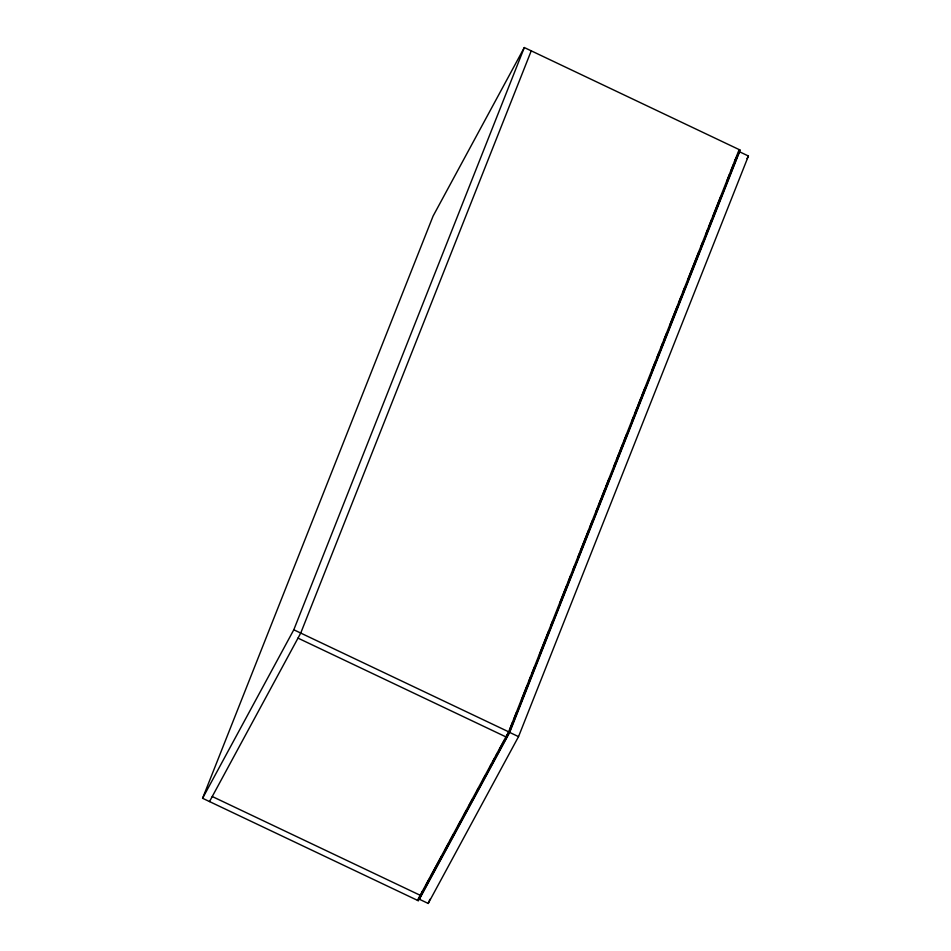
<?xml version="1.0" encoding="UTF-8"?>
<svg xmlns="http://www.w3.org/2000/svg" width="951" height="951" viewBox="0 0 951 951"><rect width="100%" height="100%" fill="white"/><g stroke="black" fill="none" stroke-linecap="round" stroke-linejoin="round"><path stroke-width="1.43" d="M202.587 798.281L433.097 216.055L524.31 47.55L739.949 149.973L509.427 732.187L418.214 900.692L202.587 798.281L293.8 629.776L524.31 47.55M531.24 50.843L300.73 633.069L209.517 801.574M418.214 900.692L420.401 895.176M734.624 160.909L739.557 151.791L748.413 156L518.533 736.633L428.223 903.45L419.367 899.242L422.648 890.968M422.589 891.503L420.948 895.64L212.251 796.51M428.223 903.45L429.864 899.313M739.177 149.604L508.654 731.83L417.441 900.335M508.88 731.723L506.693 737.251L297.996 638.121M509.974 728.965L512.696 722.071M513.79 719.313L516.524 712.406M521.445 699.995L526.902 686.194M529.089 680.678L530.729 676.541M531.823 673.783L534.557 666.877M539.467 654.466L548.751 631.012M550.938 625.496L552.579 621.348M559.675 603.421L566.784 585.483M568.425 581.346L570.6 575.819M572.787 570.303L574.428 566.166M577.709 557.892L579.349 553.755M580.431 550.986L588.633 530.289M590.274 526.153L592.449 520.637M595.73 512.363L597.371 508.226M598.464 505.456L601.198 498.562M602.292 495.804L605.014 488.909M606.108 486.151L608.842 479.245M613.764 466.834L615.392 462.697M616.486 459.927L619.22 453.033M620.314 450.275L623.048 443.38M624.141 440.622L626.864 433.715M631.785 421.305L633.425 417.168M635.066 413.019L637.241 407.504M638.335 404.746L641.069 397.851M642.163 395.093L644.897 388.186M651.994 370.248L655.275 361.974M656.915 357.838L659.091 352.322M661.278 346.794L662.918 342.657M664.012 339.899L666.746 333.005M670.027 324.719L677.124 306.793M678.764 302.644L680.952 297.128M683.127 291.612L684.768 287.475M688.048 279.19L698.973 251.599M701.16 246.083L702.801 241.946M706.07 233.661L707.71 229.524M708.804 226.766L711.538 219.871M712.632 217.113L720.822 196.417M726.826 181.237L729.56 174.342M730.653 171.584L733.387 164.678M734.481 161.92L739.949 149.973M419.367 899.242L509.677 732.425L739.557 151.791M747.01 158.603L748.413 156M425.644 885.69L429.163 879.188M431.267 875.3L441.811 855.829M444.628 850.634L448.135 844.143M450.251 840.244L453.758 833.754M457.978 825.967L460.783 820.772M463.601 815.578L466.406 810.383M469.223 805.188L472.742 798.697M476.95 790.911L478.353 788.308M482.573 780.521L485.39 775.327M490.312 766.244L491.715 763.641M493.117 761.05L494.52 758.446M495.923 755.855L497.337 753.251M499.441 749.364L504.363 740.27M506.467 736.383L507.882 733.78M293.8 629.776L509.427 732.187M509.677 732.425L518.533 736.633"/></g></svg>
